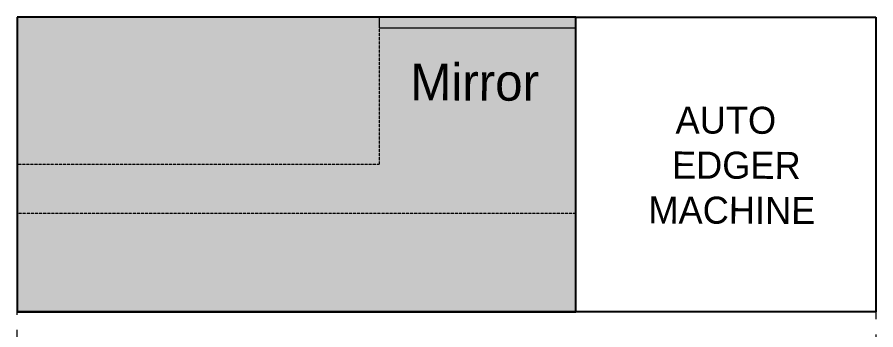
# Model space of a CAD drawing. Header units: millimetres. Extents: x 3459698 to 3471712, y -129464 to -118443.
# Drawn here: x 3459698 to 3461471, y -120282 to -119635 of the extents above; entities that cross this region are included whole.
import ezdxf

# ---------------------------------------------------------------- set-up
doc = ezdxf.new("R2010")
doc.units = ezdxf.units.MM
doc.header["$LTSCALE"] = 0.5
doc.header["$MEASUREMENT"] = 0
doc.linetypes.add('( Hidden )', pattern=[0.375, 0.25, -0.125])
doc.layers.add('dim', color=44, linetype='Continuous', lineweight=9)
doc.layers.add('TEXT', color=7, linetype='Continuous', lineweight=30)
doc.layers.add('Flooring', color=7, linetype='Continuous')
doc.layers.add('PARTITION', color=7, linetype='Continuous')
doc.styles.add('ARIAL', font='eurr____.ttf', dxfattribs={"height": 6})

msp = doc.modelspace()

# ---------------------------------------------------------------- hatches: boundary and pattern name
at = {"layer": 'Flooring', "lineweight": 0, "ltscale": 0.5}
h = msp.add_hatch(color=4, dxfattribs=at)
h.dxf.hatch_style = 1
h.paths.add_polyline_path([(3460445.4, -119657.6), (3460851.8, -119657.6), (3460851.8, -119635.5), (3460445.4, -119635.5)])
at = {"layer": 'PARTITION', "ltscale": 13, "true_color": 0xffffff}
h = msp.add_hatch(color=7, dxfattribs=at)
h.dxf.hatch_style = 1
h.paths.add_polyline_path([(3460851.8, -119635.5), (3459697.5, -119635.5), (3459697.5, -120245.1), (3460851.8, -120245)])

# ---------------------------------------------------------------- linework, layer by layer
at = {"color": 7}
for p, q in [((3460851.8, -119635.5, 381), (3459697.5, -119635.5, 381)), ((3459697.5, -119635.5, 381), (3459697.5, -120245.1, 381)), ((3460851.8, -120245, 381), (3460851.8, -119635.5, 381)), ((3459697.5, -120245.1, 381), (3460851.8, -120245, 381))]:
    msp.add_line(p, q, dxfattribs=at)
at = {"color": 35}
for p, q in [((3460851.8, -120245.1, 381), (3460851.8, -119635.5, 381)), ((3460851.8, -119635.5, 381), (3461471.5, -119635.5, 381)), ((3461471.5, -119635.5, 381), (3461471.5, -120245.1, 381)), ((3460851.8, -120245.1, 381), (3459697.5, -120245.1, 381)), ((3461471.5, -120245.1, 381), (3460851.8, -120245.1, 381))]:
    msp.add_line(p, q, dxfattribs=at)
at = {"color": 251, "linetype": '( Hidden )', "lineweight": 0, "ltscale": 500, "true_color": 0x636466, "elevation": 381}
msp.add_lwpolyline([(3459697.5, -119635.5), (3461471.5, -119635.5), (3461471.5, -121470), (3459697.5, -121470)], close=True, dxfattribs=at)
at = {"lineweight": 0, "ltscale": 0.5, "elevation": 381}
for points in [[(3459697.5, -119635.5), (3461471.5, -119635.5), (3461471.5, -120245.1), (3459697.5, -120245.1)], [(3460445.4, -119657.6), (3460851.8, -119657.6), (3460851.8, -119635.5), (3460445.4, -119635.5)]]:
    msp.add_lwpolyline(points, close=True, dxfattribs=at)
at = {"layer": 'dim', "color": 44, "linetype": '( Hidden )', "ltscale": 4}
for p, q in [((3460445.4, -119635.5, 381), (3460445.4, -119940.3, 381)), ((3460445.4, -119940.3, 381), (3459697.5, -119940.3, 381)), ((3460851.8, -120041.9, 381), (3459697.5, -120041.9, 381))]:
    msp.add_line(p, q, dxfattribs=at)

# ---------------------------------------------------------------- texts
at = {"layer": 'TEXT', "color": 8, "style": 'ARIAL'}
msp.add_text('Mirror', height=76.2, rotation=359.8016, dxfattribs=at).set_placement((3460509.6, -119807.6, 381))
at = {"layer": 'TEXT', "color": 7, "style": 'ARIAL'}
for s, p in [('AUTO', (3461057.7, -119876.2, 381)), ('EDGER', (3461050.2, -119969.3, 381)), ('MACHINE', (3461001.5, -120062.3, 381))]:
    msp.add_text(s, height=55.94, rotation=359.8016, dxfattribs=at).set_placement(p)

doc.saveas('drawing.dxf')
